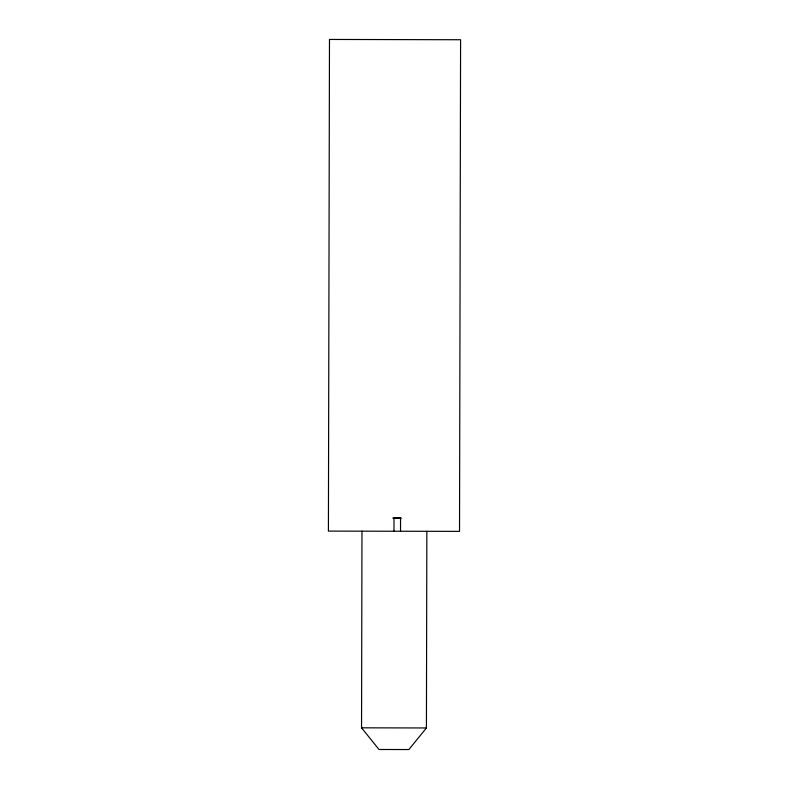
<?xml version="1.0" encoding="UTF-8"?>
<svg xmlns="http://www.w3.org/2000/svg" width="789" height="789" viewBox="0 0 789 789"><rect width="100%" height="100%" fill="white"/><g stroke="black" fill="none" stroke-linecap="round" stroke-linejoin="round"><path stroke-width="1.18" d="M426.849 531.303L426.425 727.961L408.88 749.55L378.996 749.481L361.549 727.823L361.973 531.165M393.967 531.234L393.997 517.781L400.556 517.791L400.526 531.244M392.774 518.117L401.325 518.136M361.549 727.823L426.425 727.961M329.477 39.45L328.411 531.096L459.523 531.372L460.589 39.736L329.477 39.45"/></g></svg>
